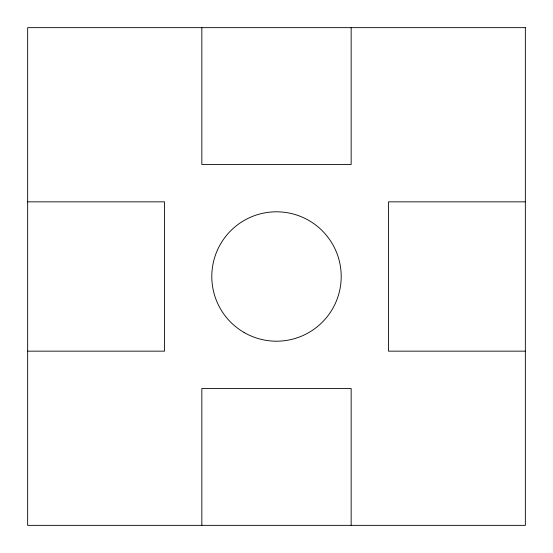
<?xml version="1.0" encoding="UTF-8"?>
<svg xmlns="http://www.w3.org/2000/svg" width="553" height="553" viewBox="0 0 553 553"><rect width="100%" height="100%" fill="white"/><g stroke="black" fill="none" stroke-linecap="round" stroke-linejoin="round"><path stroke-width="0.83" d="M27.65 201.845L164.518 201.845L164.518 351.155L27.65 351.155M525.35 201.845L388.483 201.845L388.483 351.155L525.35 351.155M351.155 27.65L351.155 164.518L201.845 164.518L201.845 27.65M351.155 525.35L351.155 388.483L201.845 388.483L201.845 525.35M525.35 27.65L27.65 27.65L27.65 525.35L525.35 525.35L525.35 27.65M244.149 332.533A64.701 64.701 0 0 0 341.201 276.5A64.701 64.701 0 0 0 244.149 220.467A64.701 64.701 0 0 0 244.149 332.533"/></g></svg>
